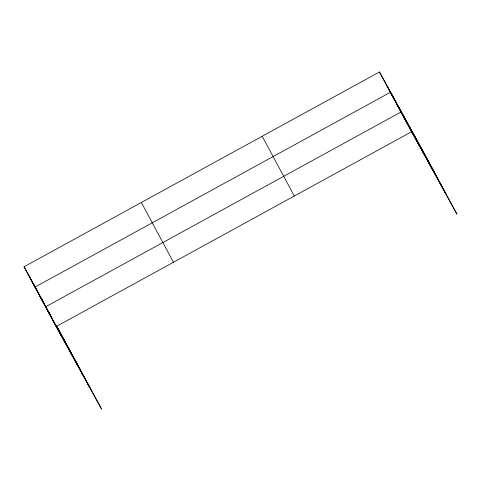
<?xml version="1.0" encoding="UTF-8"?>
<svg xmlns="http://www.w3.org/2000/svg" width="481" height="481" viewBox="0 0 481 481"><rect width="100%" height="100%" fill="white"/><g stroke="black" fill="none" stroke-linecap="round" stroke-linejoin="round"><path stroke-width="0.72" d="M56.421 325.655L101.527 409.024L56.175 326.533L24.05 266.775L379.473 71.976L424.825 154.467L456.95 214.225L411.598 131.734L379.473 71.976M34.975 287.091L390.398 92.292L435.75 174.789M56.175 326.533L411.598 131.734M386.754 85.522L396.055 102.435M393.933 98.87L406.764 122.36M446.35 194.504L400.998 112.013L45.575 306.812L90.927 389.303M404.533 118.591L417.364 142.075M24.05 266.775L33.351 283.688M39.298 294.51L33.7 284.325L36.658 289.845M41.396 298.328L43.494 302.146M27.694 273.545L36.634 289.809M31.331 280.321L43.915 303.355M50.222 314.827L38.504 293.663M51.972 318.007L52.669 319.282M80.321 369.582L56.169 325.649L77.369 365.091M42.039 300.24L51.341 317.153M52.639 319.955L61.941 336.874M412.926 132.828L445.051 192.586M400.673 110.534L432.798 170.292M388.774 88.895L420.899 148.653M262.187 136.261L294.312 196.02M141.342 202.489L173.467 262.247M57.504 327.627L89.628 387.385M45.575 305.946L46.904 308.405M48.888 312.103L49.88 313.949M36.989 290.464L43.939 303.391M48.16 311.237L54.521 323.07M54.876 323.725L65.476 343.446"/></g></svg>
